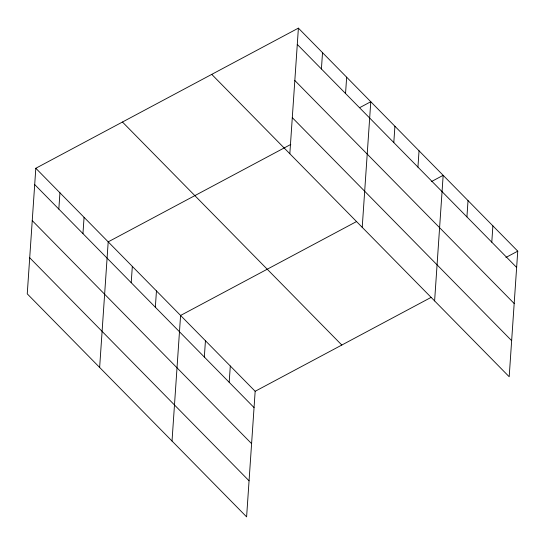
<?xml version="1.0" encoding="UTF-8"?>
<svg xmlns="http://www.w3.org/2000/svg" width="545" height="545" viewBox="0 0 545 545"><rect width="100%" height="100%" fill="white"/><g stroke="black" fill="none" stroke-linecap="round" stroke-linejoin="round"><path stroke-width="0.82" d="M35.813 168.269L27.25 293.85L246.606 516.864L255.162 391.283L35.813 168.269L298.394 28.136L517.75 251.15L509.187 376.731L211.746 74.379M58.826 209.103L59.943 192.801M82.956 233.635L84.066 217.332M99.64 367.439L108.196 241.864L290.798 144.418M131.216 282.698L132.326 266.396M155.345 307.223L156.456 290.928M172.022 441.034L180.586 315.46L356.519 221.57M204.334 357.03L205.445 340.734M229.193 382.311L230.303 366.008M289.838 153.717L298.394 28.136M321.414 68.97L322.524 52.667M345.544 93.502L346.654 77.199M362.221 227.313L370.784 101.731L359.673 107.665M393.803 142.565L394.914 126.263M417.933 167.097L419.044 150.795M434.61 300.908L443.167 175.327L431.32 181.648M466.922 216.903L468.032 200.601M491.781 242.178L492.891 225.875M255.162 391.283L431.095 297.393M505.903 257.478L517.75 251.15M297.284 44.438L516.64 267.452M294.825 80.503L514.18 303.51M292.297 117.652L511.646 340.666M122.462 122.026L341.817 345.04M34.703 184.571L254.052 407.585M32.244 220.63L251.592 443.644M29.709 257.785L249.058 480.799"/></g></svg>
